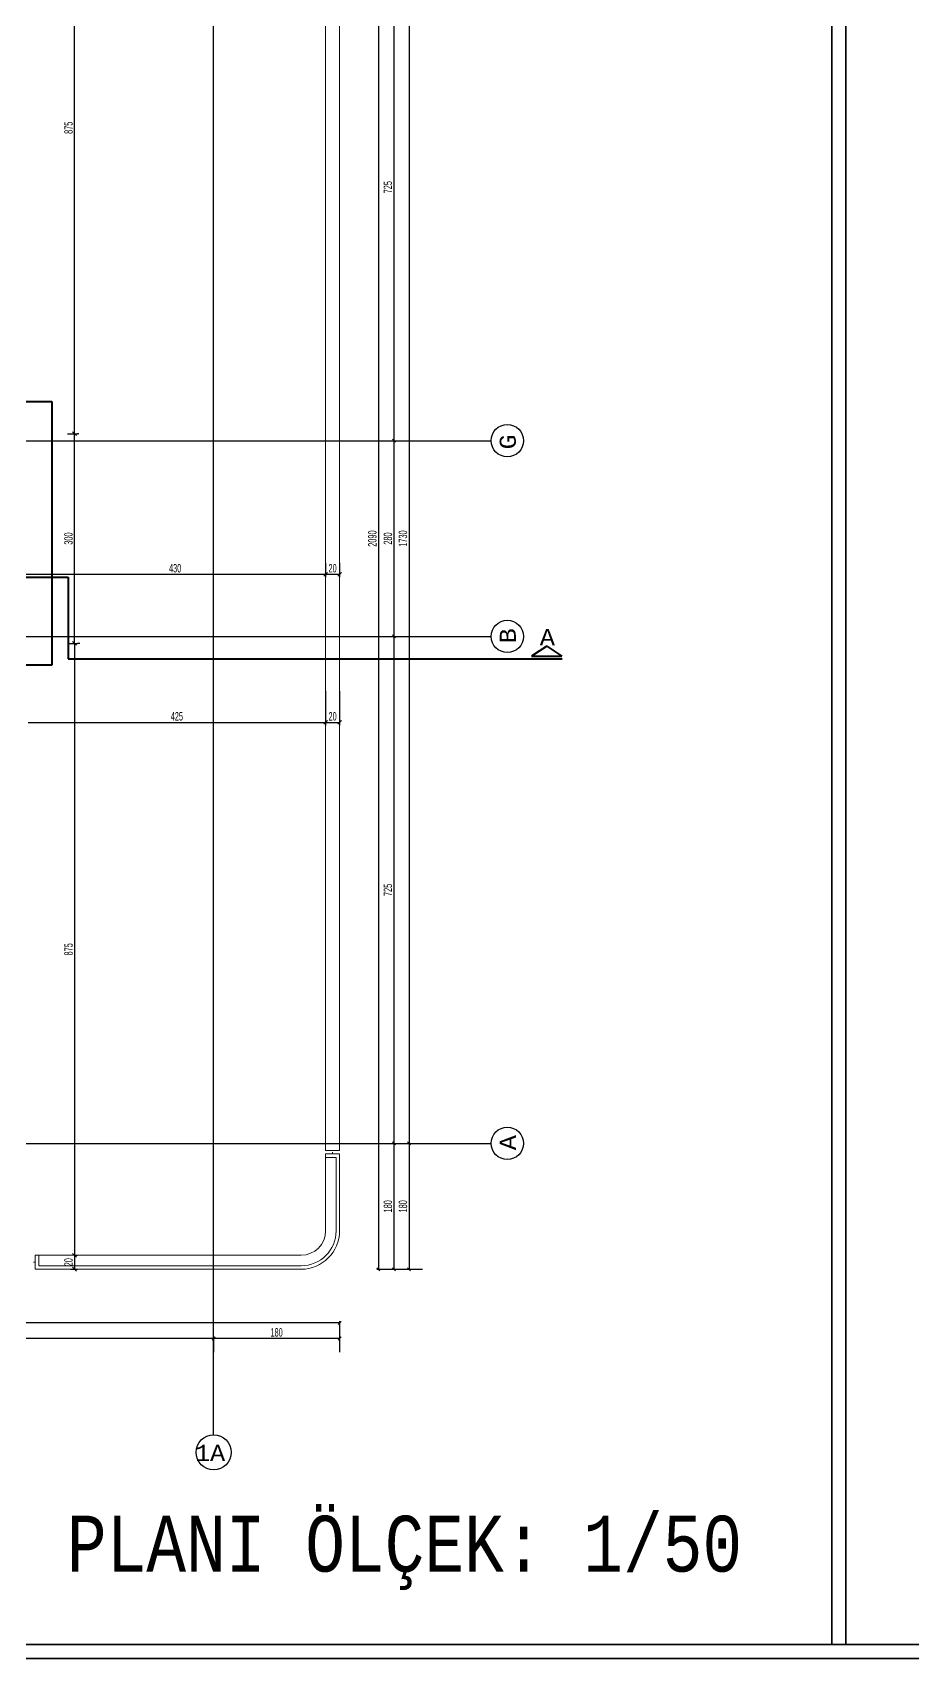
# Model space of a CAD drawing. Header units: inches. Extents: x -7543 to -822, y 102837 to 190349.
# Drawn here: x -830.94 to -830.6886, y 102836.6651 to 102837.1302 of the extents above; entities that cross this region are included whole.
import ezdxf

# ---------------------------------------------------------------- set-up
doc = ezdxf.new("R2010")
doc.units = ezdxf.units.IN
doc.header["$MEASUREMENT"] = 0
doc.linetypes.add('DASHDOTX2', pattern=[2, 1, -0.5, 0, -0.5])
doc.linetypes.add('DASHED', pattern=[19.05, 12.7, -6.35])
doc.layers.get('0').update_dxf_attribs({"lineweight": 25})
for name, color, linetype, lineweight in [('AKS', 1, 'Continuous', 25), ('ICOL', 55, 'Continuous', 25), ('KESİT', 7, 'Continuous', 40), ('YAZI', 7, 'Continuous', 25)]:
    doc.layers.add(name, color=color, linetype=linetype, lineweight=lineweight)
doc.layers.add('BALKON', color=7, linetype='Continuous', lineweight=20, true_color=0xffaaa9)
doc.layers.add('DUVAR', color=7, linetype='Continuous', lineweight=35, true_color=0xfc4642)
doc.styles.add('ISIM', font='monos.ttf', dxfattribs={"width": 1.1, "height": 200})
doc.styles.add('OLCU', font='tromand.shx', dxfattribs={"width": 0.6, "height": 12})

# ---------------------------------------------------------------- blocks, each defined once
blk = doc.blocks.new('_Oblique')
at = {"color": 0, "linetype": 'ByBlock', "lineweight": -2}
blk.add_line((-0.5, -0.5), (0.5, 0.5), dxfattribs=at)
blk = doc.blocks.new('D')
at = {"layer": 'ICOL'}
for p, q in [((2.8, 2.8), (-2.8, -2.8)), ((0, 3), (0, -25))]:
    blk.add_line(p, q, dxfattribs=at)
blk = doc.blocks.new('E')
at = {"layer": 'ICOL'}
for p, q in [((-2.8, -2.8), (2.8, 2.8)), ((0, -3), (0, 25))]:
    blk.add_line(p, q, dxfattribs=at)

msp = doc.modelspace()

# ---------------------------------------------------------------- linework, layer by layer
at = {"layer": 'AKS', "linetype": 'DASHDOTX2', "ltscale": 10}
for p, q in [((-830.88829, 102836.72908), (-830.88829, 102837.24154)), ((-831.17958, 102837.01343), (-830.80898, 102837.01343)), ((-831.17958, 102836.95743), (-830.80898, 102836.95743)), ((-831.17958, 102836.81243), (-830.80898, 102836.81243))]:
    msp.add_line(p, q, dxfattribs=at)
at = {"layer": 'AKS', "color": 0}
for centre, radius in [((-830.80436, 102837.01343), 0.00462), ((-830.80436, 102836.95743), 0.00462), ((-830.80436, 102836.81243), 0.00462), ((-830.88829, 102836.72406), 0.00502)]:
    msp.add_circle(centre, radius, dxfattribs=at)
at = {"layer": 'BALKON'}
for p, q in [((-830.85629, 102836.95993), (-830.85629, 102837.16043)), ((-830.85229, 102837.01093), (-830.85229, 102837.16043)), ((-830.85229, 102837.01093), (-830.85229, 102836.81043)), ((-830.85629, 102836.95993), (-830.85629, 102836.81043)), ((-830.85229, 102836.81043), (-830.85629, 102836.81043)), ((-830.85229, 102836.80943), (-830.85629, 102836.80943)), ((-830.85629, 102836.80943), (-830.85629, 102836.78743)), ((-830.85329, 102836.80843), (-830.85629, 102836.80843)), ((-830.85429, 102836.80943), (-830.85429, 102836.80993)), ((-830.85329, 102836.80843), (-830.85329, 102836.78743)), ((-830.85229, 102836.80943), (-830.85229, 102836.78743)), ((-830.93929, 102836.78043), (-830.93929, 102836.77643)), ((-830.93929, 102836.78043), (-830.86329, 102836.78043)), ((-830.93829, 102836.78043), (-830.93829, 102836.77743)), ((-830.93929, 102836.77843), (-830.93979, 102836.77843)), ((-830.93929, 102836.77643), (-830.86329, 102836.77643)), ((-830.93829, 102836.77743), (-830.86329, 102836.77743))]:
    msp.add_line(p, q, dxfattribs=at)
for radius in [0.011, 0.01, 0.007]:
    msp.add_arc((-830.86329, 102836.78743), radius, 270, 0, dxfattribs=at)
at = {"layer": 'DUVAR'}
for p, q in [((-830.7116, 102836.66908), (-830.7116, 102837.43546)), ((-830.7116, 102836.66908), (-830.7116, 102837.43546)), ((-830.7076, 102836.66908), (-830.7076, 102837.43546)), ((-830.7076, 102836.66908), (-830.7076, 102837.43546)), ((-837.60107, 102836.66908), (-821.99356, 102836.66908)), ((-837.60507, 102836.66508), (-821.98956, 102836.66508))]:
    msp.add_line(p, q, dxfattribs=at)
at = {"layer": 'ICOL'}
for p, q in [((-830.84119, 102837.19427), (-830.84119, 102836.77659)), ((-830.92804, 102837.01543), (-830.92804, 102837.19043)), ((-830.83676, 102837.15827), (-830.83676, 102837.01359)), ((-830.83245, 102837.15827), (-830.83245, 102836.81259)), ((-830.92804, 102836.95543), (-830.92804, 102837.01543)), ((-830.83676, 102837.01327), (-830.83676, 102836.95759)), ((-830.94229, 102836.9752), (-830.85629, 102836.9752)), ((-830.85629, 102836.9752), (-830.85229, 102836.9752)), ((-830.83676, 102836.95727), (-830.83676, 102836.81259)), ((-830.92804, 102836.95543), (-830.92804, 102836.78043)), ((-830.94129, 102836.93284), (-830.85629, 102836.93284)), ((-830.85629, 102836.93284), (-830.85229, 102836.93284)), ((-830.83676, 102836.81227), (-830.83676, 102836.77659)), ((-830.83245, 102836.81227), (-830.83245, 102836.77659)), ((-830.92804, 102836.78043), (-830.92804, 102836.77643)), ((-830.85245, 102836.76108), (-831.13264, 102836.76108)), ((-830.88845, 102836.75662), (-831.09664, 102836.75662)), ((-830.85245, 102836.75662), (-830.88814, 102836.75662))]:
    msp.add_line(p, q, dxfattribs=at)
at = {"layer": 'ICOL', "color": 53}
for p, q in [((-830.93008, 102837.01543), (-830.9272, 102837.01543)), ((-830.9268, 102837.01543), (-830.9272, 102837.01543)), ((-830.85629, 102836.97835), (-830.85629, 102836.97436)), ((-830.85629, 102836.97835), (-830.85629, 102836.97436)), ((-830.85229, 102836.97845), (-830.85229, 102836.97436)), ((-830.93008, 102836.95543), (-830.9272, 102836.95543)), ((-830.92651, 102836.95543), (-830.9272, 102836.95543)), ((-830.85629, 102836.94192), (-830.85629, 102836.932)), ((-830.85629, 102836.94192), (-830.85629, 102836.932)), ((-830.85229, 102836.94177), (-830.85229, 102836.932)), ((-830.92787, 102836.78043), (-830.9272, 102836.78043)), ((-830.92787, 102836.78043), (-830.9272, 102836.78043)), ((-830.92923, 102836.77643), (-830.9272, 102836.77643))]:
    msp.add_line(p, q, dxfattribs=at)
at = {"layer": 'KESİT', "linetype": 'DASHED'}
for p, q in [((-830.99142, 102837.02463), (-830.9345, 102837.02463)), ((-830.9345, 102837.02463), (-830.9345, 102836.94921)), ((-831.17731, 102836.97443), (-830.92983, 102836.97443)), ((-830.92983, 102836.97443), (-830.92983, 102836.95098)), ((-830.9345, 102836.94921), (-830.98811, 102836.94921)), ((-830.92983, 102836.95098), (-830.78871, 102836.95098))]:
    msp.add_line(p, q, dxfattribs=at)
at = {"layer": 'KESİT'}
for p, q in [((-830.79308, 102836.95466), (-830.79742, 102836.95177)), ((-830.79742, 102836.95177), (-830.78874, 102836.95177)), ((-830.79308, 102836.95466), (-830.78874, 102836.95177))]:
    msp.add_line(p, q, dxfattribs=at)

# ---------------------------------------------------------------- block references
at = {"layer": 'ICOL'}
for name, p, xscale, yscale, zscale, rotation in [('_Oblique', (-830.92804, 102837.01543), 0.001080000001820736, 0.001080000001820736, 0.001080000001820736, 270), ('_Oblique', (-830.92804, 102837.01543), 0.001080000001820736, 0.001080000001820736, 0.001080000001820736, 90), ('D', (-830.83676, 102837.01343), 0.000155999994603917, 0.000155999994603917, 0.000155999994603917, 90), ('E', (-830.83676, 102837.01343), 0.000155999994603917, 0.000155999994603917, 0.000155999994603917, 270), ('_Oblique', (-830.85629, 102836.9752), 0.001080000000001746, 0.001080000000001746, 0.001080000000001746, 180), ('D', (-830.83676, 102836.95743), 0.000155999994603917, 0.000155999994603917, 0.000155999994603917, 90), ('E', (-830.83676, 102836.95743), 0.000155999994603917, 0.000155999994603917, 0.000155999994603917, 270), ('_Oblique', (-830.92804, 102836.95543), 0.001080000001820736, 0.001080000001820736, 0.001080000001820736, 90), ('_Oblique', (-830.92804, 102836.95543), 0.001080000001820736, 0.001080000001820736, 0.001080000001820736, 270), ('_Oblique', (-830.85629, 102836.93284), 0.001080000000001746, 0.001080000000001746, 0.001080000000001746, 180), ('D', (-830.83676, 102836.81243), 0.000155999994603917, 0.000155999994603917, 0.000155999994603917, 90), ('E', (-830.83676, 102836.81243), 0.000155999994603917, 0.000155999994603917, 0.000155999994603917, 270), ('D', (-830.83245, 102836.81243), 0.000155999994603917, 0.000155999994603917, 0.000155999994603917, 90), ('E', (-830.83245, 102836.81243), 0.000155999994603917, 0.000155999994603917, 0.000155999994603917, 270), ('_Oblique', (-830.92804, 102836.78043), 0.001080000001820736, 0.001080000001820736, 0.001080000001820736, 90), ('_Oblique', (-830.92804, 102836.78043), 0.001080000001820736, 0.001080000001820736, 0.001080000001820736, 270), ('_Oblique', (-830.92804, 102836.77643), 0.001080000001820736, 0.001080000001820736, 0.001080000001820736, 270), ('E', (-830.84119, 102836.77643), 0.000155999994603917, 0.000155999994603917, 0.000155999994603917, 270), ('E', (-830.83676, 102836.77643), 0.000155999994603917, 0.000155999994603917, 0.000155999994603917, 270), ('E', (-830.83245, 102836.77643), 0.000155999994603917, 0.000155999994603917, 0.000155999994603917, 270), ('E', (-830.88829, 102836.75662), 0.0001559999999471984, 0.0001559999999471984, 0.0001559999999471984, 180)]:
    msp.add_blockref(name, p, dxfattribs=dict(at, xscale=xscale, yscale=yscale, zscale=zscale, rotation=rotation))
for name, p, xscale, yscale, zscale in [('_Oblique', (-830.85629, 102836.9752), 0.001080000000001746, 0.001080000000001746, 0.001080000000001746), ('_Oblique', (-830.85229, 102836.9752), 0.001080000000001746, 0.001080000000001746, 0.001080000000001746), ('_Oblique', (-830.85629, 102836.93284), 0.001080000000001746, 0.001080000000001746, 0.001080000000001746), ('_Oblique', (-830.85229, 102836.93284), 0.001080000000001746, 0.001080000000001746, 0.001080000000001746), ('D', (-830.85229, 102836.76108), 0.0001559999999471984, 0.0001559999999471984, 0.0001559999999471984), ('D', (-830.88829, 102836.75662), 0.0001559999999471984, 0.0001559999999471984, 0.0001559999999471984), ('D', (-830.85229, 102836.75662), 0.0001559999999471984, 0.0001559999999471984, 0.0001559999999471984)]:
    msp.add_blockref(name, p, dxfattribs=dict(at, xscale=xscale, yscale=yscale, zscale=zscale))

# ---------------------------------------------------------------- texts
at = {"layer": 'AKS', "style": 'ISIM', "width": 1.1}
for s, p in [('G', (-830.80191, 102837.01093)), ('B', (-830.80191, 102836.95548)), ('A', (-830.80191, 102836.81048))]:
    msp.add_text(s, height=0.00462, rotation=90, dxfattribs=at).set_placement(p)
for s, p in [('A', (-830.79506, 102836.95492)), ('1A', (-830.89361, 102836.72158))]:
    msp.add_text(s, height=0.00462, dxfattribs=at).set_placement(p)
at = {"layer": 'ICOL', "char_height": 0.0024, "attachment_point": 5, "rotation": 90, "style": 'OLCU'}
for s, insert in [('\\A1;875', (-830.92976, 102837.10293)), ('\\A1;725', (-830.83848, 102837.08593)), ('\\A1;300', (-830.92976, 102836.98543)), ('\\A1;2090', (-830.84292, 102836.98543)), ('\\A1;280', (-830.83848, 102836.98543)), ('\\A1;1730', (-830.83418, 102836.98543)), ('\\A1;725', (-830.83848, 102836.88493)), ('\\A1;875', (-830.92976, 102836.86793)), ('\\A1;180', (-830.83848, 102836.79443)), ('\\A1;180', (-830.83418, 102836.79443)), ('\\A1;20', (-830.92976, 102836.77843))]:
    msp.add_mtext(s, dxfattribs=dict(at, insert=insert))
at = {"layer": 'ICOL', "char_height": 0.0024, "attachment_point": 5, "style": 'OLCU'}
for s, insert in [('\\A1;430', (-830.89929, 102836.97693)), ('\\A1;20', (-830.85429, 102836.97693)), ('\\A1;425', (-830.89879, 102836.93457)), ('\\A1;20', (-830.85429, 102836.93457)), ('\\A1;180', (-830.87029, 102836.75835))]:
    msp.add_mtext(s, dxfattribs=dict(at, insert=insert))
at = {"layer": 'YAZI', "style": 'ISIM', "width": 0.837428}
msp.add_text('A-BLOK TERAS KAT PLANI ÖLÇEK: 1/50', height=0.016, dxfattribs=at).set_placement((-831.12322, 102836.68992, -0.002))

doc.saveas('drawing.dxf')
